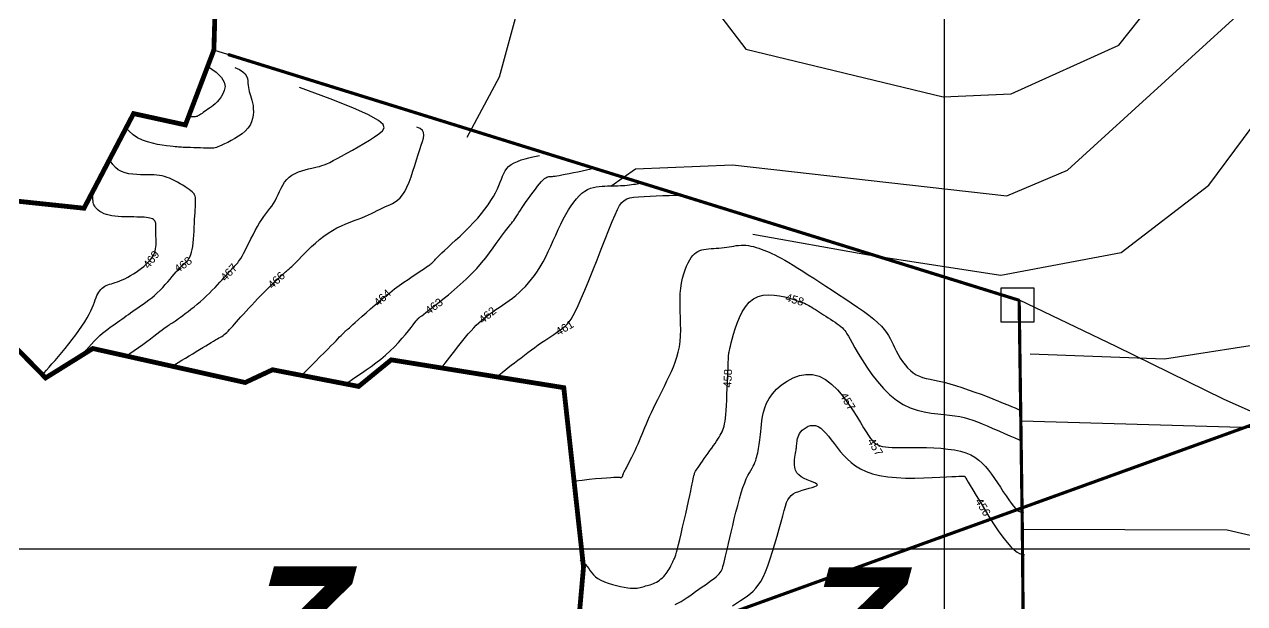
# Model space of a CAD drawing. Header units: metres. Extents: x 218545 to 227455, y 1543467 to 1556082.
# Drawn here: x 219425 to 220188, y 1552666 to 1553028 of the extents above; entities that cross this region are included whole.
import ezdxf

# ---------------------------------------------------------------- set-up
doc = ezdxf.new("R2010")
doc.units = ezdxf.units.M
doc.header["$MEASUREMENT"] = 0
for name, color, linetype in [('10 M CONTOUR', 20, 'Continuous'), ('2 M CONTOUR', 33, 'Continuous'), ('AREA FOR SURVEY', 6, 'Continuous'), ('GRID', 250, 'Continuous'), ('SATGE-2', 160, 'Continuous'), ('STONES', 5, 'Continuous'), ('VILLAGE BOUNDARY', 6, 'Continuous')]:
    doc.layers.add(name, color=color, linetype=linetype)
doc.layers.add('BO', color=7, linetype='Continuous', lineweight=30)
doc.styles.add('ARIAL', font='arialbd.ttf')
doc.styles.get("Standard").update_dxf_attribs({"font": 'arial.ttf'})
doc.dimstyles.get("Standard").update_dxf_attribs({"dimtxt": 0.18, "dimasz": 0.18, "dimexe": 0.18, "dimexo": 0.0625, "dimgap": 0.09, "dimtad": 0, "dimtih": 1, "dimtoh": 1, "dimdec": 4, "dimzin": 0, "dimdsep": 46, "dimtxsty": 'Standard', "dimcen": 0.09, "dimadec": 0, "dimazin": 0, "dimtfac": 1, "dimtdec": 4, "dimtofl": 0, "dimtmove": 0, "dimatfit": 3, "dimfxl": 1, "dimtolj": 1, "dimtzin": 0, "dimarcsym": 0})

msp = doc.modelspace()

# ---------------------------------------------------------------- linework, layer by layer
at = {"layer": '10 M CONTOUR'}
msp.add_polyline3d([(220048.37603, 1552780.17054, -1009.86579), (220185.91216, 1552776.2559, -1009.86579), (220240.44769, 1552774.48432, -1009.86579), (220323.57093, 1552791.98756, -1009.86579), (220352.98304, 1552833.03911, -1009.86579), (220340.30748, 1552897.00586, -1009.86579), (220330.88235, 1552985.41283, -1009.86579), (220346.60611, 1553059.41406, -1009.86579), (220377.57166, 1553201.76817, -1009.86579), (220358.82291, 1553243.16852, -1009.86579), (220282.53307, 1553285.3493, -1009.86579), (220164.80669, 1553381.59532, -1009.86579), (220100.27669, 1553409.91032, -1009.86579), (220025.22869, 1553420.65932, -1009.86579), (219944.57669, 1553378.69232, -1009.86579), (219879.54069, 1553318.29032, -1009.86579), (219806.75169, 1553286.78032, -1009.86579), (219655.95383, 1553238.98062, -1009.86579), (219622.36119, 1553236.13564, -1009.86579)], dxfattribs=at)
at = {"layer": '2 M CONTOUR'}
for points in [[(219556.87606, 1553000.91254), (219559.76296, 1552999.66778), (219561.86661, 1552998.33719), (219563.31502, 1552996.94352), (219564.23622, 1552995.50953), (219564.75822, 1552994.05799), (219565.00904, 1552992.61165), (219565.1167, 1552991.19328), (219565.20922, 1552989.82563), (219565.38968, 1552988.52268), (219565.66139, 1552987.26323), (219566.00269, 1552986.01731), (219566.39196, 1552984.75494), (219566.80757, 1552983.44614), (219567.22786, 1552982.06094), (219567.6312, 1552980.56935), (219567.99597, 1552978.9414), (219568.29707, 1552977.15812), (219568.49572, 1552975.24464), (219568.54968, 1552973.23706), (219568.4167, 1552971.17152), (219568.05456, 1552969.08414), (219567.42102, 1552967.01105), (219566.47384, 1552964.98837), (219565.17079, 1552963.05224), (219563.49291, 1552961.23373), (219561.51439, 1552959.54383), (219559.33271, 1552957.98845), (219557.04533, 1552956.57353), (219554.74973, 1552955.30499), (219552.54338, 1552954.18877), (219550.52376, 1552953.2308), (219548.78832, 1552952.43701), (219547.40323, 1552951.80913), (219546.30938, 1552951.33204), (219545.41631, 1552950.98646), (219544.6336, 1552950.75307), (219543.87081, 1552950.61257), (219543.0375, 1552950.54566), (219542.04323, 1552950.53302), (219540.79757, 1552950.55536), (219539.23932, 1552950.59602), (219537.42419, 1552950.64891), (219535.43717, 1552950.7106), (219533.3632, 1552950.77766), (219531.28724, 1552950.84664), (219529.29427, 1552950.91413), (219527.46925, 1552950.97667), (219525.89712, 1552951.03085), (219524.6314, 1552951.07522), (219523.59972, 1552951.11644), (219522.69825, 1552951.16313), (219521.82317, 1552951.22396), (219520.87066, 1552951.30756), (219519.73688, 1552951.42258), (219518.31801, 1552951.57767), (219516.51023, 1552951.78147), (219514.24446, 1552952.04795), (219511.59065, 1552952.41229), (219508.65351, 1552952.91502), (219505.53775, 1552953.59666), (219502.34805, 1552954.49772), (219499.18914, 1552955.65872), (219496.16571, 1552957.12016), (219493.38247, 1552958.92257), (219490.92074, 1552961.08752), (219488.76834, 1552963.56081)], [(219539.81842, 1553001.79738), (219545.25213, 1552998.15794), (219548.63506, 1552994.81989), (219550.35684, 1552991.78051), (219550.80712, 1552989.0371), (219550.37555, 1552986.58695), (219549.45177, 1552984.42736), (219548.36468, 1552982.55085), (219547.20017, 1552980.93085), (219545.98339, 1552979.53603), (219544.73948, 1552978.33503), (219543.49358, 1552977.29653), (219542.27085, 1552976.38918), (219541.09643, 1552975.58164), (219539.99545, 1552974.84258), (219538.98734, 1552974.14661), (219538.06859, 1552973.49225), (219537.22998, 1552972.88395), (219536.46228, 1552972.32618), (219535.75626, 1552971.8234), (219535.10269, 1552971.38008), (219534.49234, 1552971.00068), (219533.91598, 1552970.68966), (219533.36072, 1552970.44934), (219532.79902, 1552970.27338), (219532.19969, 1552970.15328), (219531.53152, 1552970.08054), (219530.76331, 1552970.04666), (219529.86387, 1552970.04316), (219528.802, 1552970.06154), (219527.54649, 1552970.0933)], [(219488.60012, 1552820.2993), (219491.35475, 1552822.1992), (219494.11012, 1552824.11148), (219496.80001, 1552826.01631), (219499.39224, 1552827.88917), (219501.86308, 1552829.70435), (219504.18884, 1552831.43615), (219506.34579, 1552833.05887), (219508.31024, 1552834.5468), (219510.05846, 1552835.87425), (219511.56676, 1552837.01551), (219512.82122, 1552837.95383), (219513.84719, 1552838.70833), (219514.67981, 1552839.30706), (219515.3542, 1552839.77809), (219515.90552, 1552840.1495), (219516.3689, 1552840.44933), (219516.77949, 1552840.70566), (219517.17242, 1552840.94656), (219517.58101, 1552841.19856), (219518.03131, 1552841.48217), (219518.54753, 1552841.81636), (219519.15389, 1552842.22011), (219519.87461, 1552842.71238), (219520.73392, 1552843.31216), (219521.75603, 1552844.03842), (219522.96516, 1552844.91014), (219524.37593, 1552845.94046), (219525.96458, 1552847.11919), (219527.69775, 1552848.43032), (219529.54208, 1552849.85783), (219531.46421, 1552851.38571), (219533.43077, 1552852.99793), (219535.40841, 1552854.67849), (219537.36376, 1552856.41136), (219539.26761, 1552858.17954), (219541.10729, 1552859.96211), (219542.8743, 1552861.73713), (219544.56011, 1552863.48269), (219546.15622, 1552865.17688), (219547.6541, 1552866.79777), (219549.04525, 1552868.32345), (219550.32115, 1552869.73199), (219551.47657, 1552871.0071), (219552.51947, 1552872.15497), (219553.46109, 1552873.18743), (219554.31268, 1552874.11629), (219555.08548, 1552874.95337), (219555.79073, 1552875.71049), (219556.43968, 1552876.39946), (219557.04358, 1552877.0321), (219557.61513, 1552877.62637), (219558.1729, 1552878.22473), (219558.73692, 1552878.87578), (219559.32724, 1552879.62813), (219559.96388, 1552880.53036), (219560.66688, 1552881.63109), (219561.45627, 1552882.97891), (219562.35209, 1552884.62243), (219563.3679, 1552886.58986), (219564.4914, 1552888.82793), (219565.70383, 1552891.26299), (219566.98643, 1552893.82138), (219568.32042, 1552896.42945), (219569.68704, 1552899.01355), (219571.06754, 1552901.50001), (219572.44313, 1552903.8152), (219573.79714, 1552905.90573), (219575.12118, 1552907.79942), (219576.40896, 1552909.54433), (219577.65418, 1552911.18855), (219578.85054, 1552912.78018), (219579.99174, 1552914.36728), (219581.07148, 1552915.99794), (219582.08347, 1552917.72025), (219583.02901, 1552919.56644), (219583.93986, 1552921.50541), (219584.85539, 1552923.4902), (219585.81497, 1552925.47385), (219586.85796, 1552927.40942), (219588.02374, 1552929.24993), (219589.35167, 1552930.94845), (219590.88112, 1552932.45802), (219592.63526, 1552933.74402), (219594.57245, 1552934.82121), (219596.63485, 1552935.71667), (219598.76464, 1552936.4575), (219600.90398, 1552937.0708), (219602.99503, 1552937.58366), (219604.97996, 1552938.02316), (219606.80093, 1552938.41641), (219608.42405, 1552938.79226), (219609.91121, 1552939.18662), (219611.34824, 1552939.63716), (219612.82098, 1552940.18156), (219614.41525, 1552940.85749), (219616.21689, 1552941.70263), (219618.31173, 1552942.75465), (219620.7856, 1552944.05123), (219623.69012, 1552945.61406), (219626.94004, 1552947.40092), (219630.41591, 1552949.35361), (219633.99826, 1552951.41393), (219637.56764, 1552953.52369), (219641.00458, 1552955.62469), (219644.18963, 1552957.65872), (219647.00332, 1552959.56759), (219649.23947, 1552961.34198), (219650.34498, 1552963.16805), (219649.68002, 1552965.28087), (219646.60477, 1552967.91548), (219640.47939, 1552971.30693), (219630.66406, 1552975.69027), (219616.51895, 1552981.30056), (219597.40423, 1552988.37284)], [(219517.37074, 1552814.07755), (219519.45836, 1552815.3304), (219521.64403, 1552816.64038), (219523.89204, 1552817.98919), (219526.16668, 1552819.35853), (219528.43224, 1552820.73011), (219530.65622, 1552822.08637), (219532.81913, 1552823.41273), (219534.9047, 1552824.69538), (219536.89664, 1552825.92047), (219538.77869, 1552827.07419), (219540.53458, 1552828.1427), (219542.14804, 1552829.11219), (219543.60279, 1552829.96881), (219544.8895, 1552830.7057), (219546.02657, 1552831.34382), (219547.03931, 1552831.91109), (219547.95305, 1552832.43542), (219548.79314, 1552832.94473), (219549.58488, 1552833.46695), (219550.35361, 1552834.02998), (219551.12465, 1552834.66175), (219551.92121, 1552835.3862), (219552.75799, 1552836.21133), (219553.64758, 1552837.14119), (219554.60255, 1552838.1798), (219555.6355, 1552839.3312), (219556.75899, 1552840.59943), (219557.98561, 1552841.98853), (219559.32795, 1552843.50252), (219560.79317, 1552845.14079), (219562.3668, 1552846.88415), (219564.02896, 1552848.70875), (219565.75976, 1552850.59075), (219567.53932, 1552852.5063), (219569.34774, 1552854.43157), (219571.16516, 1552856.3427), (219572.97167, 1552858.21585), (219574.74807, 1552860.02919), (219576.47779, 1552861.76885), (219578.14495, 1552863.423), (219579.73365, 1552864.97979), (219581.22799, 1552866.42736), (219582.61208, 1552867.75387), (219583.87004, 1552868.94747), (219584.98596, 1552869.99632), (219585.95027, 1552870.89407), (219586.77866, 1552871.65634), (219587.49314, 1552872.30429), (219588.11571, 1552872.85905), (219588.66838, 1552873.34176), (219589.17314, 1552873.77356), (219589.65202, 1552874.17558), (219590.12701, 1552874.56896), (219590.62123, 1552874.97704), (219591.16225, 1552875.43191), (219591.77876, 1552875.96787), (219592.49944, 1552876.6192), (219593.35296, 1552877.4202), (219594.36802, 1552878.40516), (219595.57329, 1552879.60837), (219596.99746, 1552881.06413), (219598.66037, 1552882.79022), (219600.54651, 1552884.73846), (219602.63153, 1552886.84415), (219604.89106, 1552889.04261), (219607.30077, 1552891.26914), (219609.83629, 1552893.45905), (219612.47327, 1552895.54765), (219615.18737, 1552897.47025), (219617.95342, 1552899.17778), (219620.74305, 1552900.68363), (219623.52709, 1552902.01683), (219626.27636, 1552903.2064), (219628.96169, 1552904.28134), (219631.5539, 1552905.2707), (219634.02382, 1552906.20347), (219636.34226, 1552907.10869), (219638.48917, 1552908.00943), (219640.48087, 1552908.9051), (219642.34281, 1552909.78916), (219644.10044, 1552910.65505), (219645.77918, 1552911.49626), (219647.40449, 1552912.30622), (219649.0018, 1552913.07842), (219650.59656, 1552913.80631), (219652.208, 1552914.49564), (219653.83048, 1552915.20142), (219655.45216, 1552915.99091), (219657.06121, 1552916.9314), (219658.64578, 1552918.09018), (219660.19404, 1552919.53452), (219661.69414, 1552921.33172), (219663.13424, 1552923.54906), (219664.50523, 1552926.2248), (219665.80897, 1552929.28118), (219667.05002, 1552932.61141), (219668.23296, 1552936.1087), (219669.36239, 1552939.66628), (219670.44286, 1552943.17736), (219671.47897, 1552946.53516), (219672.47529, 1552949.63289), (219673.41912, 1552952.38623), (219674.22863, 1552954.80076), (219674.80471, 1552956.9045), (219675.04826, 1552958.72549), (219674.86016, 1552960.29177), (219674.14131, 1552961.63136), (219672.79259, 1552962.7723), (219670.7149, 1552963.74264)], [(219598.52232, 1552808.40019), (219601.43622, 1552811.37395), (219604.4092, 1552814.37386), (219607.34605, 1552817.3164), (219610.15157, 1552820.11805), (219612.73055, 1552822.69529), (219615.0077, 1552824.98208), (219616.98742, 1552826.98231), (219618.694, 1552828.71733), (219620.15178, 1552830.20852), (219621.38504, 1552831.47723), (219622.41812, 1552832.54484), (219623.27531, 1552833.43271), (219623.98093, 1552834.1622), (219624.55814, 1552834.75416), (219625.02547, 1552835.22734), (219625.40032, 1552835.59998), (219625.70008, 1552835.89032), (219625.94212, 1552836.11659), (219626.14383, 1552836.29704), (219626.32261, 1552836.44989), (219626.49584, 1552836.59339), (219626.6857, 1552836.74984), (219626.93354, 1552836.95782), (219627.28551, 1552837.26), (219627.78776, 1552837.69901), (219628.48643, 1552838.31751), (219629.42766, 1552839.15816), (219630.65761, 1552840.26361), (219632.22242, 1552841.6765), (219634.15142, 1552843.42203), (219636.40666, 1552845.45547), (219638.93337, 1552847.71462), (219641.67678, 1552850.13729), (219644.58214, 1552852.66128), (219647.59467, 1552855.2244), (219650.65961, 1552857.76446), (219653.72219, 1552860.21926), (219656.7321, 1552862.53648), (219659.65687, 1552864.7033), (219662.46848, 1552866.71678), (219665.13892, 1552868.57399), (219667.64017, 1552870.27198), (219669.94422, 1552871.80781), (219672.02304, 1552873.17854), (219673.84863, 1552874.38123), (219675.40278, 1552875.417), (219676.70656, 1552876.3033), (219677.79087, 1552877.0616), (219678.68659, 1552877.71341), (219679.42461, 1552878.28023), (219680.03581, 1552878.78354), (219680.55109, 1552879.24485), (219681.00133, 1552879.68566), (219681.42116, 1552880.13056), (219681.86016, 1552880.61657), (219682.37165, 1552881.18382), (219683.00896, 1552881.87243), (219683.82541, 1552882.72252), (219684.87431, 1552883.77421), (219686.209, 1552885.06763), (219687.88279, 1552886.6429), (219689.92713, 1552888.52582), (219692.28593, 1552890.68489), (219694.88123, 1552893.0743), (219697.63506, 1552895.64823), (219700.46947, 1552898.36087), (219703.30649, 1552901.16639), (219706.06815, 1552904.01898), (219708.6765, 1552906.87282), (219711.06786, 1552909.68794), (219713.23575, 1552912.44775), (219715.18799, 1552915.14149), (219716.93239, 1552917.7584), (219718.47676, 1552920.28775), (219719.82892, 1552922.71878), (219720.99668, 1552925.04074), (219721.98785, 1552927.24288), (219722.82005, 1552929.31646), (219723.55013, 1552931.26079), (219724.24477, 1552933.07719), (219724.9706, 1552934.767), (219725.7943, 1552936.33153), (219726.78252, 1552937.77211), (219728.00192, 1552939.09007), (219729.51917, 1552940.28672), (219731.37525, 1552941.36423), (219733.50857, 1552942.32806), (219735.83185, 1552943.18449), (219738.25781, 1552943.93984), (219740.69919, 1552944.60038), (219743.06871, 1552945.17241), (219745.2791, 1552945.66224), (219747.24309, 1552946.07614)], [(219459.44755, 1552818.50399), (219460.904, 1552820.32355), (219462.4436, 1552822.23925), (219464.05059, 1552824.20903), (219465.70921, 1552826.19081), (219467.40372, 1552828.14253), (219469.11834, 1552830.02212), (219470.83734, 1552831.78751), (219472.54655, 1552833.4065), (219474.2382, 1552834.88639), (219475.9061, 1552836.24434), (219477.54408, 1552837.4975), (219479.14595, 1552838.66306), (219480.70555, 1552839.75816), (219482.21668, 1552840.79997), (219483.67318, 1552841.80566), (219485.073, 1552842.79068), (219486.43069, 1552843.76367), (219487.76495, 1552844.73156), (219489.09445, 1552845.70127), (219490.4379, 1552846.67974), (219491.81398, 1552847.67389), (219493.24139, 1552848.69065), (219494.73881, 1552849.73695), (219496.31912, 1552850.81998), (219497.97199, 1552851.94793), (219499.68124, 1552853.12927), (219501.43074, 1552854.37244), (219503.20433, 1552855.68591), (219504.98584, 1552857.07814), (219506.75913, 1552858.55756), (219508.50804, 1552860.13266), (219510.21745, 1552861.80415), (219511.87636, 1552863.54192), (219513.47481, 1552865.30812), (219515.00284, 1552867.06491), (219516.45048, 1552868.77443), (219517.80778, 1552870.39886), (219519.06476, 1552871.90034), (219520.21146, 1552873.24103), (219521.24202, 1552874.39403), (219522.16691, 1552875.37617), (219523.00073, 1552876.21524), (219523.75804, 1552876.93902), (219524.45343, 1552877.5753), (219525.10147, 1552878.15185), (219525.71675, 1552878.69646), (219526.31383, 1552879.2369), (219526.9037, 1552879.80192), (219527.48284, 1552880.42399), (219528.04417, 1552881.13657), (219528.58056, 1552881.97309), (219529.08492, 1552882.96699), (219529.55014, 1552884.15172), (219529.9691, 1552885.56071), (219530.33471, 1552887.2274), (219530.64248, 1552889.16995), (219530.89843, 1552891.34529), (219531.1112, 1552893.69509), (219531.28943, 1552896.161), (219531.44177, 1552898.68469), (219531.57685, 1552901.20781), (219531.70333, 1552903.67201), (219531.82984, 1552906.01895), (219531.96215, 1552908.20065), (219532.09452, 1552910.2105), (219532.21834, 1552912.05228), (219532.325, 1552913.72974), (219532.40588, 1552915.24665), (219532.45238, 1552916.60677), (219532.45589, 1552917.81385), (219532.40778, 1552918.87166), (219532.29809, 1552919.7884), (219532.11135, 1552920.58995), (219531.83074, 1552921.30665), (219531.43945, 1552921.96882), (219530.92066, 1552922.60678), (219530.25752, 1552923.25087), (219529.43324, 1552923.93141), (219528.43098, 1552924.67873), (219527.24216, 1552925.51341), (219525.89113, 1552926.41708), (219524.41048, 1552927.36162), (219522.83279, 1552928.31891), (219521.19067, 1552929.26084), (219519.5167, 1552930.1593), (219517.84346, 1552930.98616), (219516.20355, 1552931.71331), (219514.61871, 1552932.31925), (219513.06731, 1552932.80889), (219511.51689, 1552933.19377), (219509.93498, 1552933.48542), (219508.28911, 1552933.69537), (219506.5468, 1552933.83516), (219504.6756, 1552933.9163), (219502.64302, 1552933.95035), (219500.43115, 1552933.95506), (219498.08024, 1552933.97315), (219495.6451, 1552934.05358), (219493.18052, 1552934.24529), (219490.7413, 1552934.59725), (219488.38225, 1552935.15841), (219486.15817, 1552935.97772), (219484.12385, 1552937.10413), (219482.32025, 1552938.57161), (219480.73296, 1552940.35417), (219479.33372, 1552942.41084), (219478.09425, 1552944.70065)], [(219625.95722, 1552803.02278), (219628.09305, 1552804.55822), (219630.5089, 1552806.21902), (219633.16353, 1552808.0042), (219636.00344, 1552809.91212), (219638.97513, 1552811.94113), (219642.02511, 1552814.0896), (219645.09988, 1552816.35589), (219648.14593, 1552818.73835), (219651.10978, 1552821.23534), (219653.94369, 1552823.83549), (219656.62305, 1552826.48847), (219659.12903, 1552829.13422), (219661.44279, 1552831.71269), (219663.54549, 1552834.1638), (219665.4183, 1552836.4275), (219667.04238, 1552838.44373), (219668.3989, 1552840.15243), (219669.47806, 1552841.51113), (219670.30634, 1552842.5477), (219670.91925, 1552843.30761), (219671.35229, 1552843.83633), (219671.64098, 1552844.17931), (219671.82084, 1552844.38203), (219671.92737, 1552844.48995), (219671.9961, 1552844.54853), (219672.06799, 1552844.60448), (219672.2059, 1552844.70939), (219672.47812, 1552844.91612), (219672.95295, 1552845.27751), (219673.69871, 1552845.84639), (219674.78369, 1552846.6756), (219676.27619, 1552847.818), (219678.24453, 1552849.32641), (219680.72873, 1552851.23632), (219683.65574, 1552853.5137), (219686.92424, 1552856.10715), (219690.43289, 1552858.96529), (219694.08038, 1552862.03673), (219697.76537, 1552865.27006), (219701.38655, 1552868.61391), (219704.84259, 1552872.01688), (219708.05008, 1552875.42823), (219710.99728, 1552878.79989), (219713.69039, 1552882.08444), (219716.1356, 1552885.23445), (219718.33909, 1552888.20251), (219720.30704, 1552890.94119), (219722.04565, 1552893.40308), (219723.56111, 1552895.54076), (219724.86372, 1552897.32466), (219725.98036, 1552898.79666), (219726.94203, 1552900.0165), (219727.7797, 1552901.04391), (219728.52438, 1552901.93862), (219729.20707, 1552902.76037), (219729.85876, 1552903.5689), (219730.51044, 1552904.42394), (219731.18972, 1552905.37577), (219731.91068, 1552906.43687), (219732.68402, 1552907.61026), (219733.52041, 1552908.89896), (219734.43056, 1552910.306), (219735.42514, 1552911.83439), (219736.51487, 1552913.48717), (219737.71041, 1552915.26736), (219739.01504, 1552917.16861), (219740.4023, 1552919.14712), (219741.8383, 1552921.14972), (219743.28915, 1552923.12325), (219744.72096, 1552925.01454), (219746.09985, 1552926.77041), (219747.39193, 1552928.33771), (219748.5633, 1552929.66326), (219749.58872, 1552930.7089), (219750.47746, 1552931.49647), (219751.24745, 1552932.06281), (219751.9166, 1552932.44477), (219752.50282, 1552932.67918), (219753.02403, 1552932.8029), (219753.49814, 1552932.85276), (219753.94307, 1552932.8656), (219754.382, 1552932.87401), (219754.85918, 1552932.89349), (219755.42411, 1552932.93528), (219756.12631, 1552933.01062), (219757.01529, 1552933.13076), (219758.14055, 1552933.30694), (219759.55161, 1552933.55039), (219761.29798, 1552933.87237), (219763.40671, 1552934.27907), (219765.81499, 1552934.75655), (219768.43757, 1552935.28586), (219771.18918, 1552935.848), (219773.98456, 1552936.424), (219776.73845, 1552936.9949), (219779.36558, 1552937.54171), (219781.7807, 1552938.04547)], [(219436.77699, 1552808.92673), (219437.79503, 1552810.1466), (219439.23935, 1552811.81013), (219440.88144, 1552813.66709), (219442.69203, 1552815.70599), (219444.64183, 1552817.91531), (219446.70158, 1552820.28357), (219448.84199, 1552822.79924), (219451.03241, 1552825.44609), (219453.23659, 1552828.18881), (219455.41689, 1552830.98738), (219457.53568, 1552833.80176), (219459.55533, 1552836.5919), (219461.43819, 1552839.31777), (219463.14665, 1552841.93933), (219464.64306, 1552844.41653), (219465.9021, 1552846.71747), (219466.94775, 1552848.84275), (219467.81629, 1552850.8011), (219468.54399, 1552852.60124), (219469.16715, 1552854.25192), (219469.72205, 1552855.76186), (219470.24497, 1552857.1398), (219470.7722, 1552858.39445), (219471.33442, 1552859.53395), (219471.93995, 1552860.56398), (219472.59148, 1552861.48962), (219473.29174, 1552862.31595), (219474.04343, 1552863.04804), (219474.84926, 1552863.69098), (219475.71195, 1552864.24984), (219476.6342, 1552864.7297), (219477.61906, 1552865.13928), (219478.67092, 1552865.50187), (219479.7945, 1552865.84442), (219480.99453, 1552866.19385), (219482.27572, 1552866.5771), (219483.6428, 1552867.02112), (219485.1005, 1552867.55283), (219486.65353, 1552868.19917), (219488.30075, 1552868.97919), (219490.01751, 1552869.88037), (219491.77329, 1552870.88232), (219493.53755, 1552871.96462), (219495.27979, 1552873.10689), (219496.96948, 1552874.2887), (219498.57609, 1552875.48967), (219500.06911, 1552876.68938), (219501.42354, 1552877.87221), (219502.63655, 1552879.04161), (219503.71082, 1552880.20581), (219504.64904, 1552881.37303), (219505.45391, 1552882.55151), (219506.12811, 1552883.74946), (219506.67433, 1552884.97512), (219507.09527, 1552886.23671), (219507.3963, 1552887.53856), (219507.59348, 1552888.8694), (219507.70556, 1552890.21407), (219507.75131, 1552891.55741), (219507.74948, 1552892.88424), (219507.7188, 1552894.17942), (219507.67805, 1552895.42777), (219507.64596, 1552896.61413), (219507.63655, 1552897.72631), (219507.64482, 1552898.76408), (219507.66107, 1552899.73014), (219507.67555, 1552900.62723), (219507.67853, 1552901.45808), (219507.66031, 1552902.22542), (219507.61113, 1552902.93198), (219507.52128, 1552903.58047), (219507.38039, 1552904.17338), (219507.17548, 1552904.71208), (219506.89294, 1552905.19772), (219506.51915, 1552905.63142), (219506.04051, 1552906.01432), (219505.44339, 1552906.34755), (219504.71419, 1552906.63224), (219503.83928, 1552906.86952), (219502.80899, 1552907.06127), (219501.62941, 1552907.21237), (219500.31057, 1552907.32846), (219498.86249, 1552907.41515), (219497.29519, 1552907.47808), (219495.6187, 1552907.52288), (219493.84306, 1552907.55517), (219491.97827, 1552907.58059), (219490.03763, 1552907.60636), (219488.04743, 1552907.64612), (219486.03719, 1552907.71512), (219484.03647, 1552907.82859), (219482.07481, 1552908.00176), (219480.18174, 1552908.24988), (219478.38681, 1552908.58819), (219476.71957, 1552909.03193), (219475.20452, 1552909.5902), (219473.84606, 1552910.24759), (219472.64359, 1552910.98258), (219471.59647, 1552911.77361), (219470.70408, 1552912.59916), (219469.96579, 1552913.43768), (219469.381, 1552914.26764), (219468.94907, 1552915.0675), (219468.66204, 1552915.83008), (219468.48255, 1552916.60564), (219468.36592, 1552917.4588), (219468.26745, 1552918.45419), (219468.14244, 1552919.65643), (219467.9462, 1552921.13013), (219467.63404, 1552922.93992)], [(219685.88327, 1552813.08142), (219687.07879, 1552814.60043), (219688.36876, 1552816.24021), (219689.74724, 1552817.99983), (219691.20827, 1552819.87832), (219692.74463, 1552821.86956), (219694.34405, 1552823.9467), (219695.99299, 1552826.0777), (219697.6779, 1552828.23055), (219699.38526, 1552830.3732), (219701.10151, 1552832.47364), (219702.81313, 1552834.49983), (219704.50656, 1552836.41975), (219706.17292, 1552838.20966), (219707.82185, 1552839.87904), (219709.46765, 1552841.44567), (219711.12462, 1552842.92732), (219712.80704, 1552844.34176), (219714.52921, 1552845.70678), (219716.30542, 1552847.04014), (219718.14998, 1552848.35962), (219720.07219, 1552849.68246), (219722.06151, 1552851.02375), (219724.10243, 1552852.39804), (219726.17942, 1552853.8199), (219728.27696, 1552855.30387), (219730.37954, 1552856.8645), (219732.47162, 1552858.51636), (219734.53771, 1552860.274), (219736.56467, 1552862.15111), (219738.54904, 1552864.15798), (219740.48976, 1552866.30402), (219742.38574, 1552868.59866), (219744.23593, 1552871.05132), (219746.03926, 1552873.67142), (219747.79466, 1552876.46838), (219749.50106, 1552879.45163), (219751.15913, 1552882.62088), (219752.77641, 1552885.93708), (219754.36219, 1552889.35145), (219755.92575, 1552892.81522), (219757.47636, 1552896.27963), (219759.02332, 1552899.69592), (219760.5759, 1552903.01531), (219762.14338, 1552906.18904), (219763.73352, 1552909.17458), (219765.34798, 1552911.9544), (219766.98688, 1552914.5172), (219768.65036, 1552916.85168), (219770.33855, 1552918.94654), (219772.05158, 1552920.79048), (219773.78958, 1552922.37221), (219775.55269, 1552923.68043), (219777.33958, 1552924.71165), (219779.14305, 1552925.49357), (219780.95448, 1552926.06173), (219782.76521, 1552926.45163), (219784.5666, 1552926.69879), (219786.35001, 1552926.83873), (219788.10679, 1552926.90697), (219789.82829, 1552926.93903), (219791.50743, 1552926.96511), (219793.14331, 1552926.99422), (219794.7366, 1552927.03003), (219796.28795, 1552927.07624), (219797.79802, 1552927.13653), (219799.26748, 1552927.21459), (219800.69697, 1552927.31411), (219802.08718, 1552927.43877), (219803.43726, 1552927.5906), (219804.74052, 1552927.76493), (219805.98875, 1552927.95545), (219807.17375, 1552928.15583), (219808.28734, 1552928.35976), (219809.32131, 1552928.56091), (219810.26747, 1552928.75296), (219811.11762, 1552928.92959)], [(219719.91665, 1552807.24866), (219721.22299, 1552808.26527), (219722.67435, 1552809.39878), (219724.25753, 1552810.63724), (219725.9593, 1552811.96871), (219727.76644, 1552813.38122), (219729.66575, 1552814.86284), (219731.644, 1552816.40161), (219733.68762, 1552817.98495), (219735.78153, 1552819.59767), (219737.91031, 1552821.22396), (219740.05853, 1552822.848), (219742.21077, 1552824.45397), (219744.3516, 1552826.02605), (219746.46559, 1552827.54842), (219748.5373, 1552829.00526), (219750.55245, 1552830.38478), (219752.50128, 1552831.69132), (219754.37515, 1552832.93322), (219756.16545, 1552834.11884), (219757.86354, 1552835.25655), (219759.46079, 1552836.3547), (219760.94859, 1552837.42164), (219762.31829, 1552838.46575), (219763.57187, 1552839.51414), (219764.75364, 1552840.66907), (219765.91851, 1552842.05157), (219767.12137, 1552843.78265), (219768.41713, 1552845.98336), (219769.8607, 1552848.7747), (219771.50697, 1552852.27771), (219773.41086, 1552856.61341), (219775.60427, 1552861.84211), (219778.02711, 1552867.78123), (219780.59629, 1552874.18749), (219783.22873, 1552880.81758), (219785.84133, 1552887.4282), (219788.35101, 1552893.77608), (219790.67469, 1552899.6179), (219792.72927, 1552904.71038), (219794.46437, 1552908.86991), (219795.96045, 1552912.15163), (219797.33065, 1552914.67039), (219798.68812, 1552916.54101), (219800.14602, 1552917.87833), (219801.8175, 1552918.79718), (219803.81571, 1552919.4124), (219806.25381, 1552919.83883), (219809.20767, 1552920.17358), (219812.6041, 1552920.443), (219816.33263, 1552920.65569), (219820.28278, 1552920.82026), (219824.34408, 1552920.94535), (219828.40606, 1552921.03957), (219832.35825, 1552921.11154), (219836.09017, 1552921.16986)], [(219768.87818, 1552742.5078), (219769.55983, 1552742.60444), (219773.93592, 1552743.1414), (219778.23687, 1552743.60495), (219782.31439, 1552743.99472), (219786.02019, 1552744.31037), (219789.20596, 1552744.55155), (219791.76191, 1552744.71986), (219793.73224, 1552744.82482), (219795.19967, 1552744.87791), (219796.24691, 1552744.89058), (219796.95667, 1552744.87433), (219797.41165, 1552744.84062), (219797.69458, 1552744.80092), (219797.88816, 1552744.76672), (219798.06118, 1552744.74774), (219798.22673, 1552744.74677), (219798.384, 1552744.76486), (219798.53217, 1552744.80305), (219798.6704, 1552744.86239), (219798.79787, 1552744.94392), (219798.91377, 1552745.04868), (219799.01726, 1552745.17772), (219799.10805, 1552745.33112), (219799.18787, 1552745.50503), (219799.259, 1552745.69465), (219799.32369, 1552745.89517), (219799.38422, 1552746.10177), (219799.44285, 1552746.30965), (219799.50184, 1552746.51401), (219799.56346, 1552746.71002), (219799.63233, 1552746.89959), (219799.72253, 1552747.11151), (219799.85049, 1552747.38126), (219800.03265, 1552747.74433), (219800.28544, 1552748.23621), (219800.6253, 1552748.89241), (219801.06867, 1552749.7484), (219801.63197, 1552750.83968), (219802.32476, 1552752.18901), (219803.12911, 1552753.76822), (219804.02019, 1552755.5364), (219804.97319, 1552757.45265), (219805.96327, 1552759.47606), (219806.96563, 1552761.56572), (219807.95543, 1552763.68075), (219808.90787, 1552765.78022), (219809.80577, 1552767.83434), (219810.66259, 1552769.85774), (219811.49942, 1552771.87616), (219812.33738, 1552773.91534), (219813.19757, 1552776.001), (219814.10109, 1552778.1589), (219815.06904, 1552780.41475), (219816.12254, 1552782.79431), (219817.27637, 1552785.3152), (219818.52012, 1552787.96263), (219819.83704, 1552790.7137), (219821.21041, 1552793.54551), (219822.6235, 1552796.43516), (219824.05956, 1552799.35974), (219825.50187, 1552802.29637), (219826.9337, 1552805.22214), (219828.33673, 1552808.12243), (219829.68641, 1552811.01572), (219830.95657, 1552813.9288), (219832.12108, 1552816.88843), (219833.15378, 1552819.92137), (219834.02855, 1552823.0544), (219834.71922, 1552826.31429), (219835.19965, 1552829.7278), (219835.45714, 1552833.30969), (219835.53266, 1552837.02661), (219835.48064, 1552840.83323), (219835.35549, 1552844.68418), (219835.21164, 1552848.53412), (219835.10349, 1552852.33768), (219835.08547, 1552856.04953), (219835.212, 1552859.6243), (219835.52414, 1552863.02222), (219836.00949, 1552866.22586), (219836.64233, 1552869.22336), (219837.39689, 1552872.00285), (219838.24745, 1552874.55248), (219839.16825, 1552876.86039), (219840.13356, 1552878.91472), (219841.11763, 1552880.70361), (219842.10133, 1552882.22148), (219843.09208, 1552883.48782), (219844.10388, 1552884.52838), (219845.15077, 1552885.36894), (219846.24675, 1552886.03525), (219847.40586, 1552886.55307), (219848.64211, 1552886.94818), (219849.96953, 1552887.24633), (219851.39653, 1552887.47164), (219852.90916, 1552887.64162), (219854.48787, 1552887.77213), (219856.11308, 1552887.87904), (219857.76524, 1552887.97822), (219859.4248, 1552888.08552), (219861.0722, 1552888.21682), (219862.68787, 1552888.38798), (219864.25728, 1552888.6087), (219865.78594, 1552888.86399), (219867.28438, 1552889.1327), (219868.76315, 1552889.3937), (219870.23278, 1552889.62582), (219871.70381, 1552889.80793), (219873.18676, 1552889.91886), (219874.69217, 1552889.93748), (219876.22806, 1552889.8478), (219877.79234, 1552889.65444), (219879.3804, 1552889.3672), (219880.98764, 1552888.99588), (219882.60943, 1552888.55027), (219884.24118, 1552888.04017), (219885.87828, 1552887.47537), (219887.51612, 1552886.86566), (219889.15596, 1552886.2159), (219890.82265, 1552885.5112), (219892.54689, 1552884.73174), (219894.35939, 1552883.85768), (219896.29086, 1552882.8692), (219898.37201, 1552881.74648), (219900.63356, 1552880.46968), (219903.1062, 1552879.01897), (219905.81265, 1552877.38049), (219908.74353, 1552875.56411), (219911.88146, 1552873.58567), (219915.20907, 1552871.46102), (219918.70897, 1552869.20599), (219922.36378, 1552866.83641), (219926.15612, 1552864.36813), (219930.06861, 1552861.81698), (219934.07442, 1552859.20096), (219938.10891, 1552856.54669), (219942.09799, 1552853.88296), (219945.96755, 1552851.23855), (219949.6435, 1552848.64225), (219953.05176, 1552846.12284), (219956.11823, 1552843.70912), (219958.76881, 1552841.42986), (219960.95482, 1552839.30296), (219962.72926, 1552837.30279), (219964.17052, 1552835.39282), (219965.357, 1552833.53653), (219966.36712, 1552831.69739), (219967.27926, 1552829.83889), (219968.17184, 1552827.9245), (219969.12326, 1552825.91769), (219970.19734, 1552823.79737), (219971.39964, 1552821.60418), (219972.72116, 1552819.39417), (219974.15286, 1552817.22341), (219975.68575, 1552815.14796), (219977.31079, 1552813.22388), (219979.01899, 1552811.50724), (219980.80132, 1552810.05409), (219982.65548, 1552808.9002), (219984.60605, 1552808.00013), (219986.68431, 1552807.28813), (219988.92155, 1552806.69845), (219991.34904, 1552806.16536), (219993.99807, 1552805.62311), (219996.89994, 1552805.00596), (220000.08592, 1552804.24816), (220003.56981, 1552803.30079), (220007.29547, 1552802.18222), (220011.18929, 1552800.92763), (220015.17763, 1552799.57222), (220019.18687, 1552798.15118), (220023.14338, 1552796.69969), (220026.97354, 1552795.25295), (220030.60373, 1552793.84615), (220033.96995, 1552792.51075), (220037.04674, 1552791.26339), (220039.81825, 1552790.11696), (220042.26866, 1552789.08439), (220044.38213, 1552788.17858), (220046.14283, 1552787.41243), (220047.53491, 1552786.79885), (220048.54254, 1552786.35076)], [(219772.65149, 1552693.20925), (219774.45742, 1552691.86679), (219775.92166, 1552690.50368), (219777.11023, 1552689.13585), (219778.1183, 1552687.77542), (219779.04107, 1552686.4345), (219779.9737, 1552685.12523), (219781.01138, 1552683.85971), (219782.24929, 1552682.65006), (219783.78261, 1552681.50842), (219785.67582, 1552680.44593), (219787.87061, 1552679.47), (219790.27795, 1552678.58705), (219792.80884, 1552677.80352), (219795.37426, 1552677.12584), (219797.8852, 1552676.56045), (219800.25263, 1552676.11379), (219802.38756, 1552675.79229), (219804.22327, 1552675.59837), (219805.78233, 1552675.51842), (219807.10961, 1552675.53482), (219808.24997, 1552675.62993), (219809.2483, 1552675.78614), (219810.14946, 1552675.98583), (219810.99833, 1552676.21135), (219811.83978, 1552676.4451), (219812.71029, 1552676.6741), (219813.61283, 1552676.90393), (219814.54198, 1552677.14484), (219815.4923, 1552677.40709), (219816.45838, 1552677.70091), (219817.43479, 1552678.03656), (219818.41611, 1552678.42426), (219819.39692, 1552678.87427), (219820.37153, 1552679.39436), (219821.33325, 1552679.98237), (219822.27512, 1552680.63368), (219823.1902, 1552681.34366), (219824.07153, 1552682.10769), (219824.91215, 1552682.92112), (219825.70512, 1552683.77934), (219826.44348, 1552684.67772), (219827.12219, 1552685.61002), (219827.74388, 1552686.56355), (219828.31309, 1552687.52399), (219828.83437, 1552688.47705), (219829.31227, 1552689.40842), (219829.75132, 1552690.30379), (219830.15606, 1552691.14885), (219830.53105, 1552691.92931), (219830.88306, 1552692.64774), (219831.22775, 1552693.37426), (219831.58303, 1552694.19588), (219831.96681, 1552695.1996), (219832.39699, 1552696.47243), (219832.89148, 1552698.10137), (219833.46817, 1552700.17343), (219834.14498, 1552702.77562), (219834.93172, 1552705.95638), (219835.80592, 1552709.60993), (219836.73702, 1552713.59193), (219837.69445, 1552717.75803), (219838.64767, 1552721.96389), (219839.56612, 1552726.06517), (219840.41923, 1552729.91752), (219841.17645, 1552733.37662), (219841.81462, 1552736.33088), (219842.3402, 1552738.7999), (219842.76705, 1552740.83601), (219843.10904, 1552742.49157), (219843.38001, 1552743.81893), (219843.59383, 1552744.87045), (219843.76436, 1552745.69848), (219843.90547, 1552746.35537), (219844.03241, 1552746.892), (219844.16609, 1552747.35341), (219844.3288, 1552747.78315), (219844.54284, 1552748.22477), (219844.83053, 1552748.72183), (219845.21416, 1552749.3179), (219845.71604, 1552750.05653), (219846.35846, 1552750.98128), (219847.15523, 1552752.12163), (219848.08619, 1552753.4508), (219849.12267, 1552754.92795), (219850.23601, 1552756.51221), (219851.39754, 1552758.16274), (219852.5786, 1552759.83869), (219853.75052, 1552761.4992), (219854.88465, 1552763.10343), (219855.95679, 1552764.61899), (219856.96069, 1552766.04743), (219857.89454, 1552767.39876), (219858.75657, 1552768.68301), (219859.54498, 1552769.91018), (219860.25799, 1552771.0903), (219860.8938, 1552772.23338), (219861.45064, 1552773.34945), (219861.92869, 1552774.45667), (219862.33607, 1552775.60591), (219862.68288, 1552776.8562), (219862.97924, 1552778.26654), (219863.23524, 1552779.89597), (219863.46097, 1552781.80351), (219863.66656, 1552784.04817), (219863.86209, 1552786.68899), (219864.05544, 1552789.75389), (219864.24553, 1552793.14648), (219864.42906, 1552796.73928), (219864.60272, 1552800.4048), (219864.7632, 1552804.01556), (219864.9072, 1552807.44408), (219865.03141, 1552810.56287), (219865.13251, 1552813.24445), (219865.20842, 1552815.39409), (219865.26185, 1552817.04808), (219865.29674, 1552818.27545), (219865.317, 1552819.14525), (219865.32658, 1552819.72652), (219865.32939, 1552820.08828), (219865.32938, 1552820.29959), (219865.33046, 1552820.42948), (219865.33591, 1552820.53703), (219865.34636, 1552820.64143), (219865.36178, 1552820.75194), (219865.38213, 1552820.87779), (219865.40739, 1552821.02822), (219865.43752, 1552821.21247), (219865.4725, 1552821.43979), (219865.51229, 1552821.71942), (219865.56026, 1552822.06906), (219865.63334, 1552822.54028), (219865.75189, 1552823.19312), (219865.93622, 1552824.08762), (219866.20667, 1552825.28382), (219866.58359, 1552826.84175), (219867.08729, 1552828.82144), (219867.73813, 1552831.28295), (219868.55691, 1552834.24902), (219869.56634, 1552837.59328), (219870.78963, 1552841.15208), (219872.24996, 1552844.76177), (219873.97053, 1552848.2587), (219875.97454, 1552851.47922), (219878.28517, 1552854.25967), (219880.92563, 1552856.4364), (219883.89839, 1552857.89157), (219887.12312, 1552858.69049), (219890.49876, 1552858.94429), (219893.92426, 1552858.76409), (219897.29857, 1552858.26102), (219900.52063, 1552857.5462), (219903.4894, 1552856.73075), (219906.10382, 1552855.9258), (219908.29098, 1552855.21997), (219910.09051, 1552854.61186), (219911.5702, 1552854.07759), (219912.79781, 1552853.59324), (219913.84112, 1552853.13494), (219914.76792, 1552852.67878), (219915.64596, 1552852.20087), (219916.54304, 1552851.6773), (219917.51458, 1552851.08913), (219918.56669, 1552850.4371), (219919.69313, 1552849.72689), (219920.88766, 1552848.96419), (219922.14403, 1552848.15469), (219923.45601, 1552847.30408), (219924.81737, 1552846.41803), (219926.22185, 1552845.50223), (219927.65984, 1552844.56315), (219929.10811, 1552843.61033), (219930.54009, 1552842.65412), (219931.92916, 1552841.70484), (219933.24874, 1552840.77284), (219934.47221, 1552839.86844), (219935.573, 1552839.00197), (219936.52449, 1552838.18377), (219937.31717, 1552837.40706), (219938.0099, 1552836.59658), (219938.67859, 1552835.65994), (219939.39918, 1552834.50479), (219940.24759, 1552833.03873), (219941.29976, 1552831.1694), (219942.63161, 1552828.80441), (219944.31906, 1552825.8514), (219946.41957, 1552822.26304), (219948.9166, 1552818.17217), (219951.77512, 1552813.75671), (219954.96011, 1552809.19456), (219958.43656, 1552804.66361), (219962.16945, 1552800.34177), (219966.12375, 1552796.40694), (219970.26443, 1552793.03703), (219974.5519, 1552790.36303), (219978.92814, 1552788.32831), (219983.33058, 1552786.82934), (219987.69663, 1552785.76258), (219991.9637, 1552785.0245), (219996.0692, 1552784.51156), (219999.95055, 1552784.12023), (220003.54516, 1552783.74698), (220006.81508, 1552783.30379), (220009.82093, 1552782.7647), (220012.64795, 1552782.11928), (220015.3814, 1552781.35709), (220018.10654, 1552780.46768), (220020.90862, 1552779.44063), (220023.87289, 1552778.2655), (220027.08461, 1552776.93184), (220030.58414, 1552775.44506), (220034.23231, 1552773.87394), (220037.84505, 1552772.30309), (220041.2383, 1552770.81713), (220044.228, 1552769.50068), (220046.63009, 1552768.43834), (220048.2605, 1552767.71474), (220048.93518, 1552767.41449)], [(219831.96836, 1552665.38592), (219833.37527, 1552665.95148), (219834.64429, 1552666.5559), (219835.83888, 1552667.21838), (219837.02252, 1552667.95813), (219838.25868, 1552668.79437), (219839.61083, 1552669.74631), (219841.14244, 1552670.83317), (219842.89527, 1552672.06431), (219844.82416, 1552673.40968), (219846.86226, 1552674.82938), (219848.94271, 1552676.28351), (219850.99864, 1552677.73219), (219852.96319, 1552679.13549), (219854.7695, 1552680.45354), (219856.35069, 1552681.64643), (219857.65756, 1552682.68823), (219858.71144, 1552683.60892), (219859.55132, 1552684.45242), (219860.21617, 1552685.26268), (219860.74498, 1552686.08363), (219861.17674, 1552686.95922), (219861.55042, 1552687.93338), (219861.905, 1552689.05006), (219862.27453, 1552690.35032), (219862.67325, 1552691.86375), (219863.11046, 1552693.6171), (219863.59545, 1552695.6371), (219864.13753, 1552697.95047), (219864.746, 1552700.58394), (219865.43016, 1552703.56425), (219866.19931, 1552706.91813), (219867.05862, 1552710.64901), (219867.99684, 1552714.66714), (219868.99855, 1552718.85946), (219870.04838, 1552723.11292), (219871.13093, 1552727.31446), (219872.2308, 1552731.35104), (219873.33261, 1552735.10959), (219874.42096, 1552738.47707), (219875.48164, 1552741.37006), (219876.50511, 1552743.82363), (219877.48305, 1552745.90253), (219878.40708, 1552747.67147), (219879.26887, 1552749.19517), (219880.06007, 1552750.53837), (219880.77232, 1552751.76578), (219881.39728, 1552752.94213), (219881.93013, 1552754.12134), (219882.38011, 1552755.31415), (219882.76, 1552756.5205), (219883.08259, 1552757.74031), (219883.36064, 1552758.97354), (219883.60695, 1552760.22011), (219883.83427, 1552761.47997), (219884.0554, 1552762.75304), (219884.28052, 1552764.04335), (219884.50946, 1552765.37124), (219884.73945, 1552766.76114), (219884.96774, 1552768.23746), (219885.19155, 1552769.82463), (219885.40814, 1552771.54709), (219885.61473, 1552773.42924), (219885.80856, 1552775.49552), (219885.99915, 1552777.76137), (219886.24513, 1552780.20631), (219886.6174, 1552782.80089), (219887.18687, 1552785.51564), (219888.02445, 1552788.3211), (219889.20104, 1552791.18782), (219890.78754, 1552794.08634), (219892.85487, 1552796.9872), (219895.44803, 1552799.84394), (219898.50843, 1552802.54217), (219901.95158, 1552804.95046), (219905.69299, 1552806.93743), (219909.64818, 1552808.37166), (219913.73265, 1552809.12176), (219917.86191, 1552809.05631), (219921.95149, 1552808.04391), (219925.92612, 1552806.00975), (219929.74756, 1552803.10532), (219933.3868, 1552799.53871), (219936.81483, 1552795.51801), (219940.00264, 1552791.25129), (219942.92123, 1552786.94663), (219945.54157, 1552782.81214), (219947.83466, 1552779.05588), (219949.78678, 1552775.84199), (219951.44534, 1552773.1588), (219952.87301, 1552770.95068), (219954.1325, 1552769.16201), (219955.28648, 1552767.73717), (219956.39765, 1552766.62052), (219957.52869, 1552765.75645), (219958.74231, 1552765.08933), (219960.09689, 1552764.57001), (219961.63373, 1552764.17517), (219963.38985, 1552763.888), (219965.40223, 1552763.69165), (219967.7079, 1552763.5693), (219970.34386, 1552763.50411), (219973.34712, 1552763.47924), (219976.75468, 1552763.47787), (219980.57882, 1552763.4809), (219984.73289, 1552763.46016), (219989.10551, 1552763.38523), (219993.5853, 1552763.22568), (219998.06088, 1552762.95107), (220002.42087, 1552762.53098), (220006.55389, 1552761.93499), (220010.34856, 1552761.13266), (220013.72182, 1552760.0998), (220016.7039, 1552758.83713), (220019.35336, 1552757.35164), (220021.72873, 1552755.65027), (220023.88858, 1552753.74), (220025.89145, 1552751.62779), (220027.79589, 1552749.3206), (220029.66046, 1552746.8254), (220031.53042, 1552744.16067), (220033.3979, 1552741.39095), (220035.24176, 1552738.59227), (220037.04084, 1552735.8407), (220038.77399, 1552733.21227), (220040.42006, 1552730.78303), (220041.9579, 1552728.62904), (220043.36636, 1552726.82633), (220044.62901, 1552725.42911), (220045.74831, 1552724.4041), (220046.73146, 1552723.69619), (220047.58564, 1552723.25025), (220048.31803, 1552723.01116), (220048.93584, 1552722.92381), (220049.44624, 1552722.93306), (220049.85642, 1552722.98381)]]:
    msp.add_lwpolyline(points, dxfattribs=at)
at = {"layer": '2 M CONTOUR', "flags": 128}
msp.add_lwpolyline([(219867.95882, 1552664.44832), (219870.45165, 1552666.11472), (219872.84615, 1552667.74781), (219875.09234, 1552669.31022), (219877.15336, 1552670.78595), (219879.04482, 1552672.24468), (219880.79548, 1552673.77745), (219882.43409, 1552675.47534), (219883.9894, 1552677.4294), (219885.49016, 1552679.73071), (219886.96512, 1552682.47033), (219888.44303, 1552685.73931), (219889.94376, 1552689.58765), (219891.45164, 1552693.90107), (219892.94216, 1552698.5242), (219894.39076, 1552703.30167), (219895.77291, 1552708.07812), (219897.06408, 1552712.6982), (219898.23973, 1552717.00653), (219899.27531, 1552720.84776), (219900.16146, 1552724.10394), (219900.94942, 1552726.80685), (219901.7056, 1552729.02565), (219902.49641, 1552730.82954), (219903.38825, 1552732.28769), (219904.44754, 1552733.4693), (219905.74068, 1552734.44354), (219907.33408, 1552735.2796), (219909.25903, 1552736.03656), (219911.40632, 1552736.73314), (219913.63164, 1552737.37794), (219915.79065, 1552737.97959), (219917.73905, 1552738.54669), (219919.33249, 1552739.08785), (219920.42667, 1552739.6117), (219920.87725, 1552740.12683), (219920.58925, 1552740.64452), (219919.665, 1552741.18662), (219918.25617, 1552741.77765), (219916.51442, 1552742.4421), (219914.59142, 1552743.20448), (219912.63884, 1552744.08931), (219910.80835, 1552745.1211), (219909.25161, 1552746.32434), (219908.08551, 1552747.71121), (219907.28785, 1552749.2445), (219906.80166, 1552750.87469), (219906.56996, 1552752.55223), (219906.53577, 1552754.22758), (219906.64212, 1552755.8512), (219906.83203, 1552757.37355), (219907.04853, 1552758.7451), (219907.24466, 1552759.9303), (219907.41349, 1552760.94955), (219907.55815, 1552761.83726), (219907.68172, 1552762.62782), (219907.78731, 1552763.35565), (219907.87802, 1552764.05514), (219907.95695, 1552764.76069), (219908.02722, 1552765.50671), (219908.09564, 1552766.32009), (219908.18394, 1552767.19776), (219908.31757, 1552768.12915), (219908.522, 1552769.10367), (219908.82267, 1552770.11076), (219909.24503, 1552771.13984), (219909.81454, 1552772.18033), (219910.55666, 1552773.22167), (219911.4883, 1552774.24591), (219912.59223, 1552775.20573), (219913.84269, 1552776.04642), (219915.21391, 1552776.71329), (219916.68012, 1552777.15165), (219918.21557, 1552777.30681), (219919.79449, 1552777.12406), (219921.3911, 1552776.54872), (219922.9864, 1552775.54523), (219924.58834, 1552774.15462), (219926.21162, 1552772.43708), (219927.87093, 1552770.45278), (219929.58099, 1552768.2619), (219931.35649, 1552765.9246), (219933.21214, 1552763.50108), (219935.16263, 1552761.05149), (219937.23021, 1552758.63241), (219939.46728, 1552756.28589), (219941.9338, 1552754.05037), (219944.6897, 1552751.9643), (219947.79494, 1552750.06612), (219951.30947, 1552748.39427), (219955.29323, 1552746.98719), (219959.80617, 1552745.88333), (219964.86802, 1552745.10649), (219970.33763, 1552744.62195), (219976.03365, 1552744.38035), (219981.77471, 1552744.33233), (219987.37945, 1552744.42854), (219992.66651, 1552744.61962), (219997.45452, 1552744.8562), (220001.56213, 1552745.08893), (220004.85562, 1552745.27762), (220007.39192, 1552745.41877), (220009.27562, 1552745.51806), (220010.61128, 1552745.58115), (220011.5035, 1552745.61371), (220012.05684, 1552745.62141), (220012.3759, 1552745.60993), (220012.56525, 1552745.58493), (220012.72189, 1552745.53528), (220012.91246, 1552745.38265), (220013.19604, 1552745.03189), (220013.63169, 1552744.38787), (220014.27848, 1552743.35545), (220015.19548, 1552741.83948), (220016.44175, 1552739.74482), (220018.07636, 1552736.97634), (220020.13333, 1552733.48749), (220022.54648, 1552729.42602), (220025.22456, 1552724.98829), (220028.07635, 1552720.37067), (220031.01061, 1552715.7695), (220033.93611, 1552711.38113), (220036.76162, 1552707.40192), (220039.39589, 1552704.02823), (220041.76287, 1552701.40611), (220043.84714, 1552699.48041), (220045.64847, 1552698.14569), (220047.16661, 1552697.29652), (220048.40132, 1552696.82744), (220049.35237, 1552696.63301), (220050.01951, 1552696.6078), (220050.40251, 1552696.64635)], dxfattribs=at)
at = {"layer": '2 M CONTOUR'}
for points in [[(220053.94817, 1552822.09831, -1007.86579), (220137.8657, 1552818.84482, -1469.86579), (220210.04361, 1552830.21747, -1007.86579), (220256.6706, 1552875.0241, -1007.86579), (220277.43469, 1552962.16132, -1007.86579), (220317.28569, 1553172.86832, -1007.86579), (220298.90669, 1553205.50232, -1007.86579), (220141.66769, 1553348.97632, -1007.86579), (220036.24569, 1553374.33832, -1007.86579), (219959.31869, 1553346.47332, -1007.86579), (219802.70169, 1553247.12232, -1007.86579), (219655.56259, 1553204.70957, -1007.86579), (219597.73415, 1553195.05111, -1007.86579)], [(219880.59446, 1552896.76044, -1005.86579), (219952.764, 1552883.91981, -1005.86579), (220035.44775, 1552871.19414, -1005.86579), (220110.71969, 1552885.29932, -1005.86579), (220165.52269, 1552927.34532, -1005.86579), (220229.79369, 1553014.20532, -1005.86579), (220265.24669, 1553090.09132, -1005.86579), (220260.89569, 1553162.61432, -1005.86579), (220194.06169, 1553252.73332, -1005.86579), (220113.04369, 1553324.04532, -1005.86579), (220026.91269, 1553336.17732, -1005.86579), (219953.11169, 1553304.69232, -1005.86579), (219806.65369, 1553211.91732, -1005.86579), (219637.885, 1553163.45078, -1005.86579), (219572.3371, 1553152.68199, -1005.86579)], [(219791.9477, 1552926.90564, -1003.86579), (219807.19683, 1552937.55659, -1003.86579), (219867.92569, 1552940.23399, -1003.86579), (220039.34669, 1552920.70432, -1003.86579), (220077.22269, 1552936.77632, -1003.86579), (220189.91869, 1553039.52632, -1003.86579), (220215.77469, 1553124.94232, -1003.86579), (220200.17269, 1553184.00832, -1003.86579), (220149.50469, 1553244.55732, -1003.86579), (220107.63369, 1553279.57232, -1003.86579), (220037.47369, 1553299.28532, -1003.86579), (219958.08869, 1553273.68232, -1003.86579), (219804.06873, 1553171.73958, -1003.86579), (219618.69932, 1553119.46568, -1003.86579), (219547.34596, 1553110.99003, -1003.86579)], [(220169.80269, 1553091.40032, -1001.86579), (220158.86269, 1553169.74732, -1001.86579), (220138.07669, 1553198.48232, -1001.86579), (220081.39669, 1553245.73732, -1001.86579), (220021.82569, 1553259.67032, -1001.86579), (219944.67169, 1553227.48732, -1001.86579), (219840.57869, 1553093.49532, -1001.86579), (219844.92769, 1553053.38732, -1001.86579), (219876.13069, 1553012.37532, -1001.86579), (219999.43169, 1552982.57332, -1001.86579), (220041.97569, 1552984.59332, -1001.86579), (220109.16869, 1553014.83932, -1001.86579), (220169.80269, 1553091.40032, -1001.86579)], [(219702.13818, 1552957.44625, -1001.86579), (219722.38869, 1552995.05732, -1001.86579), (219745.30969, 1553079.23632, -1001.86579), (219735.41069, 1553095.69632, -1001.86579), (219719.72769, 1553095.30632, -1001.86579), (219655.18469, 1553083.33832, -1001.86579), (219598.90036, 1553066.72414, -1001.86579), (219560.1533, 1553060.63964, -1001.86579), (219533.33019, 1553060.12453, -1001.86579)], [(220049.09529, 1552712.33316, -1011.86579), (220176.88069, 1552712.06643, -1011.86579), (220246.02432, 1552696.0476, -1011.86579)]]:
    msp.add_polyline3d(points, dxfattribs=at)
at = {"layer": 'BO', "ltscale": 100, "const_width": 3, "elevation": -1469.86579}
for points in [[(219543.8464, 1553011.90458), (219546.38339, 1553098.33439), (219646.8517, 1553268.05755), (219675.99966, 1553257.80179), (219681.95586, 1553319.15071), (219643.33992, 1553337.44247), (219636.72143, 1553405.04557), (219671.7325, 1553507.57798), (219668.16476, 1553539.68762)], [(219769.11357, 1552624.66454), (219774.79238, 1552688.72807), (219762.46033, 1552800.8673), (219654.64455, 1552818.2616), (219634.29326, 1552801.64271), (219580.49244, 1552812.06635), (219563.40951, 1552804.07969), (219468.21515, 1552825.33642), (219438.70938, 1552806.95428), (219412.29828, 1552833.91301), (219418.18037, 1552917.7349), (219462.71168, 1552913.02468), (219493.68505, 1552972.16701), (219526.04376, 1552965.08379), (219543.8464, 1553011.90458)]]:
    msp.add_lwpolyline(points, dxfattribs=at)
at = {"layer": 'BO', "color": 1, "const_width": 2, "elevation": 1466.37623}
msp.add_lwpolyline([(220046.97104, 1552855.47695), (219552.63969, 1553009.13632)], dxfattribs=at)
at = {"layer": 'GRID', "linetype": 'Continuous'}
for p, q in [((220000.13969, 1555700.13632, -1469.86579), (220000.13969, 1546700.13632, -1469.86579)), ((219000.13969, 1552700.13632, -1469.86579), (227000.13969, 1552700.13632, -1469.86579))]:
    msp.add_line(p, q, dxfattribs=at)
at = {"layer": 'SATGE-2', "lineweight": 40, "elevation": -1469.86579}
for points in [[(219543.8464, 1553011.90458), (219546.38339, 1553098.33439), (219646.8517, 1553268.05755), (219675.99966, 1553257.80179), (219681.95586, 1553319.15071), (219643.33992, 1553337.44247), (219636.72143, 1553405.04557), (219671.7325, 1553507.57798), (219668.16476, 1553539.68762)], [(221982.35199, 1552628.94307), (219769.11357, 1552624.66454), (219774.79238, 1552688.72807), (219762.46033, 1552800.8673), (219654.64455, 1552818.2616), (219634.29326, 1552801.64271), (219580.49244, 1552812.06635), (219563.40951, 1552804.07969), (219468.21515, 1552825.33642), (219438.70938, 1552806.95428), (219412.29828, 1552833.91301), (219418.18037, 1552917.7349), (219462.71168, 1552913.02468), (219493.68505, 1552972.16701), (219526.04376, 1552965.08379), (219543.8464, 1553011.90458)]]:
    msp.add_lwpolyline(points, dxfattribs=at)
at = {"layer": 'SATGE-2', "color": 0, "const_width": 2}
for points, elevation in [([(220825.28323, 1553006.31378), (219769.11357, 1552624.66454)], -1469.86579), ([(220046.97104, 1552855.47695), (220048.95559, 1552712.19684), (220053.69263, 1552189.90251), (220054.23691, 1552112.89747), (220055.33763, 1551933.55285), (220068.78989, 1551713.39272), (220071.25754, 1551683.95349), (219933.18385, 1551475.91941), (219689.1336, 1551107.56188), (219626.26506, 1550769.8527), (219510.10794, 1550115.06758)], 1466.37623)]:
    msp.add_lwpolyline(points, dxfattribs=dict(at, elevation=elevation))
at = {"layer": 'STONES', "lineweight": 30, "elevation": -1469.86579}
msp.add_lwpolyline([(220035.73234, 1552863.26361), (220056.20543, 1552863.26361), (220056.20543, 1552841.90493), (220035.73234, 1552841.90493)], close=True, dxfattribs=at)
msp.add_lwpolyline([(220035.73234, 1552863.26361), (220056.20543, 1552863.26361), (220056.20543, 1552841.90493), (220035.73234, 1552841.90493)], close=True, dxfattribs=at)
at = {"layer": 'VILLAGE BOUNDARY'}
for points in [[(220703.82042, 1551906.63327), (220631.13969, 1552081.13632), (220548.72579, 1552259.60835), (220538.69073, 1552282.05333), (220517.29564, 1552329.90679), (220484.57262, 1552391.97115), (220446.50472, 1552464.1729), (220391.13969, 1552580.13632), (220322.63969, 1552710.63632), (220311.98216, 1552730.39976), (220233.63969, 1552767.13632), (220218.63969, 1552774.13632), (220174.63969, 1552793.63632), (220107.63969, 1552826.63632), (220047.13969, 1552855.63632), (219994.13969, 1552872.13632), (219552.63969, 1553009.13632), (219543.8464, 1553011.90458)], [(220047.41046, 1552855.50653), (220047.13969, 1552855.63632), (219994.13969, 1552872.13632), (219552.63969, 1553009.13632), (219543.8464, 1553011.90458)], [(220047.41046, 1552855.50653), (220047.13969, 1552855.63632), (219994.13969, 1552872.13632), (219552.63969, 1553009.13632), (219543.8464, 1553011.90458)]]:
    msp.add_lwpolyline(points, dxfattribs=at)

# ---------------------------------------------------------------- texts
at = {"linetype": 'Continuous'}
msp.add_text('Peddaballe to N.P.Kunta Road', height=60, rotation=66.14331872, dxfattribs=at).set_placement((219124.06989, 1552785.31307, -1469.86579))
at = {"layer": '2 M CONTOUR', "char_height": 5, "attachment_point": 5}
for s, insert, rotation in [('{469}', (219504.72449, 1552880.9784, -1000.86579), 52.46206225), ('{468}', (219524.61098, 1552877.68559, -1001.86579), 36.72915023), ('{467}', (219553.22778, 1552872.94722, -1002.86579), 47.51150811), ('{466}', (219582.87732, 1552868.03784, -1003.86579), 43.73217539), ('{464}', (219649.14434, 1552857.06534, -1005.86579), 42.3410377), ('{463}', (219681.38165, 1552851.72748, -1006.86579), 37.53258632), ('{458}', (219906.74635, 1552855.87467, -1011.86579), 343.53000701), ('{462}', (219714.74729, 1552846.20279, -1007.86579), 39.99557305), ('{461}', (219762.99542, 1552838.21386, -1008.86579), 31.07102045), ('{458}', (219864.89302, 1552806.70282, -1011.86579), 87.62495003), ('{457}', (219939.81648, 1552792.28222, -1012.86579), 301.24404071), ('{457}', (219957.05015, 1552763.8187, -1012.86579), 301.08353561), ('{456}', (220024.38353, 1552726.25761, -1013.86579), 300.3518373)]:
    msp.add_mtext(s, dxfattribs=dict(at, insert=insert, rotation=rotation))
at = {"layer": 'AREA FOR SURVEY', "style": 'ARIAL', "oblique": 15}
for p in [(219554.25702, 1552614.1024, -2479.22253), (219901.07285, 1552613.67258, -2479.22253)]:
    msp.add_text('Z', height=75, dxfattribs=at).set_placement(p)

# ---------------------------------------------------------------- leaders
at = {"linetype": 'Continuous'}
msp.add_leader([(219606.67413, 1553814.9849, -1469.86579), (219148.54327, 1552765.46668, -1469.86579)], dimstyle='Standard', override={"dimasz": 60, "dimgap": 0.09, "dimtad": 0}, dxfattribs=at)

doc.saveas('drawing.dxf')
